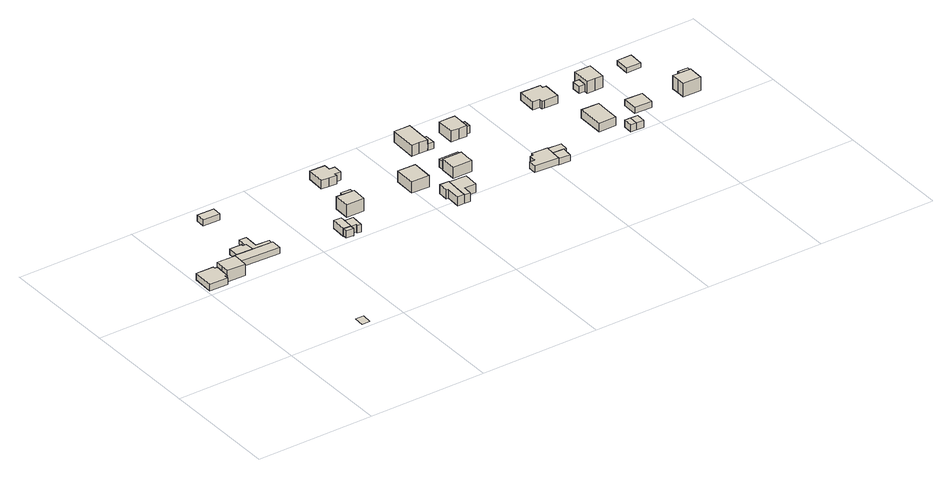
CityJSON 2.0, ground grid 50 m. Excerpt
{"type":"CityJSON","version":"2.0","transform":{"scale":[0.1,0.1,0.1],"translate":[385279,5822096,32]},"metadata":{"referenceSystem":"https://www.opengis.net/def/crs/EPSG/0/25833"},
"CityObjects":{
"building1":{"type":"Building","attributes":{"Gemeindeschluessel":"11000004","BezugspunktDach":"2200","function":"31001_1000","measuredHeight":2.81,"storeysAboveGround":1},"address":[{"country":"Germany","locality":"Berlin","thoroughfareNumber":"197 (99)","thoroughfareName":"Heckerdamm"}],"geometry":[{"type":"Solid","lod":"1","boundaries":[[[[0,1,2,3,4,5,6,7]],[[8,9,10,11,12,13,14,15]],[[8,15,7,6]],[[9,8,6,5]],[[10,9,5,4]],[[11,10,4,3]],[[12,11,3,2]],[[13,12,2,1]],[[14,13,1,0]],[[15,14,0,7]]]]}]},
"building2":{"type":"Building","attributes":{"Gemeindeschluessel":"11000004","BezugspunktDach":"2200","function":"31001_1010","measuredHeight":5.56,"storeysAboveGround":2},"address":[{"country":"Germany","locality":"Berlin","thoroughfareNumber":"197 (90)","thoroughfareName":"Heckerdamm"}],"geometry":[{"type":"Solid","lod":"1","boundaries":[[[[16,17,18,19,20,21]],[[22,23,24,25,26,27]],[[22,27,21,20]],[[23,22,20,19]],[[24,23,19,18]],[[25,24,18,17]],[[26,25,17,16]],[[27,26,16,21]]]]}]},
"building3":{"type":"Building","attributes":{"Gemeindeschluessel":"11000004","BezugspunktDach":"2200","function":"31001_1310","measuredHeight":0.054,"storeysAboveGround":1},"address":[{"country":"Germany","locality":"Berlin","thoroughfareNumber":"195","thoroughfareName":"Heckerdamm"}],"geometry":[{"type":"MultiSurface","lod":"1","boundaries":[[[28,29,30,31]]]}]},
"building4":{"type":"Building","attributes":{"Gemeindeschluessel":"11000004","BezugspunktDach":"2200","function":"31001_2143","measuredHeight":2.45,"storeysAboveGround":1},"address":[{"country":"Germany","locality":"Berlin","thoroughfareNumber":"197 (92)","thoroughfareName":"Heckerdamm"}],"geometry":[{"type":"Solid","lod":"1","boundaries":[[[[32,33,34,35,36,37]],[[38,39,40,41,42,43]],[[38,43,37,36]],[[39,38,36,35]],[[40,39,35,34]],[[41,40,34,33]],[[42,41,33,32]],[[43,42,32,37]]]]}]},
"building5":{"type":"Building","attributes":{"Gemeindeschluessel":"11000004","BezugspunktDach":"2200","function":"31001_2143","measuredHeight":2.55,"storeysAboveGround":1},"address":[{"country":"Germany","locality":"Berlin","thoroughfareNumber":"197 (91)","thoroughfareName":"Heckerdamm"}],"geometry":[{"type":"Solid","lod":"1","boundaries":[[[[44,45,32,37,46,47]],[[48,49,50,51,52,53]],[[48,53,47,46]],[[49,48,46,37]],[[50,49,37,32]],[[51,50,32,45]],[[52,51,45,44]],[[53,52,44,47]]]]}]},
"building6":{"type":"Building","attributes":{"Gemeindeschluessel":"11000004","BezugspunktDach":"2200","function":"31001_1000","measuredHeight":1.75,"storeysAboveGround":1},"address":[{"country":"Germany","locality":"Berlin","thoroughfareNumber":"197 (100)","thoroughfareName":"Heckerdamm"}],"geometry":[{"type":"Solid","lod":"1","boundaries":[[[[54,55,56,57,58,59,60]],[[41,61,62,63,64,65,42]],[[41,42,60,59]],[[61,41,59,58]],[[62,61,58,57]],[[63,62,57,56]],[[64,63,56,55]],[[65,64,55,54]],[[42,65,54,60]]]]}]},
"building7":{"type":"Building","attributes":{"Gemeindeschluessel":"11000004","BezugspunktDach":"2200","function":"31001_2143","measuredHeight":2.64,"storeysAboveGround":1},"address":[{"country":"Germany","locality":"Berlin","thoroughfareNumber":"197 (29)","thoroughfareName":"Heckerdamm"}],"geometry":[{"type":"Solid","lod":"1","boundaries":[[[[66,67,68,69]],[[70,71,72,73]],[[70,73,69,68]],[[71,70,68,67]],[[72,71,67,66]],[[73,72,66,69]]]]}]},
"building8":{"type":"Building","attributes":{"Gemeindeschluessel":"11000004","function":"31001_2143"},"address":[{"country":"Germany","locality":"Berlin","thoroughfareNumber":"197 (89)","thoroughfareName":"Heckerdamm"}],"children":["building8-1","building8-2"]},
"building8-1":{"type":"BuildingPart","attributes":{"BezugspunktDach":"2200","measuredHeight":3.36,"storeysAboveGround":1},"parents":["building8"],"geometry":[{"type":"MultiSurface","lod":"1","boundaries":[[[74,75,76,77,78,79,80]],[[81,82,83,84,85,86,87]],[[81,87,80,79]],[[82,81,79,78]],[[83,82,78,77]],[[84,83,77,76]],[[85,84,76,75]],[[86,85,88,89]],[[87,86,74,89,90,80]],[[89,88,75,74]],[[80,90,89,74]]]}]},
"building8-2":{"type":"BuildingPart","attributes":{"BezugspunktDach":"2200","measuredHeight":3.07,"storeysAboveGround":1},"parents":["building8"],"geometry":[{"type":"Solid","lod":"1","boundaries":[[[[75,74,80,91]],[[90,89,88,92]],[[90,92,91,80]],[[92,88,75,91]],[[89,90,80,74]],[[88,89,74,75]]]]}]},
"building9":{"type":"Building","attributes":{"Gemeindeschluessel":"11000004","BezugspunktDach":"2200","function":"31001_2143","measuredHeight":3.18,"storeysAboveGround":1},"address":[{"country":"Germany","locality":"Berlin","thoroughfareNumber":"197 (88)","thoroughfareName":"Heckerdamm"}],"geometry":[{"type":"Solid","lod":"1","boundaries":[[[[93,94,95,96,77,76]],[[97,98,99,100,101,102]],[[97,102,76,77]],[[98,97,77,96]],[[99,98,96,95]],[[100,99,95,94]],[[101,100,94,93]],[[102,101,93,76]]]]}]},
"building10":{"type":"Building","attributes":{"Gemeindeschluessel":"11000004","function":"31001_1010"},"address":[{"country":"Germany","locality":"Berlin","thoroughfareNumber":"197 (87)","thoroughfareName":"Heckerdamm"}],"children":["building10-1","building10-2"]},
"building10-1":{"type":"BuildingPart","attributes":{"BezugspunktDach":"2200","measuredHeight":6.13,"storeysAboveGround":1},"parents":["building10"],"geometry":[{"type":"MultiSurface","lod":"1","boundaries":[[[103,104,105,106]],[[107,108,109,110]],[[107,110,106,105]],[[108,111,112,113,107,105,104]],[[109,108,104,103]],[[110,109,103,106]],[[113,112,111,108]]]}]},
"building10-2":{"type":"BuildingPart","attributes":{"BezugspunktDach":"2200","measuredHeight":4.34,"storeysAboveGround":1},"parents":["building10"],"geometry":[{"type":"Solid","lod":"1","boundaries":[[[[111,114,115,112]],[[116,117,108,113]],[[116,113,112,115]],[[117,116,115,114]],[[108,117,114,111]],[[113,108,111,112]]]]}]},
"building11":{"type":"Building","attributes":{"Gemeindeschluessel":"11000004","BezugspunktDach":"2200","function":"31001_1010","measuredHeight":5.26,"storeysAboveGround":1},"address":[{"country":"Germany","locality":"Berlin","thoroughfareNumber":"197 (32)","thoroughfareName":"Heckerdamm"}],"geometry":[{"type":"Solid","lod":"1","boundaries":[[[[118,119,120,121,122,123,124,125,126]],[[127,128,129,130,131,132,133,134,135]],[[127,135,126,125]],[[128,127,125,124]],[[129,128,124,123]],[[130,129,123,122]],[[131,130,122,121]],[[132,131,121,120]],[[133,132,120,119]],[[134,133,119,118]],[[135,134,118,126]]]]}]},
"building12":{"type":"Building","attributes":{"Gemeindeschluessel":"11000004","BezugspunktDach":"2200","function":"31001_1010","measuredHeight":5.76,"storeysAboveGround":1},"address":[{"country":"Germany","locality":"Berlin","thoroughfareNumber":"197 (86)","thoroughfareName":"Heckerdamm"}],"geometry":[{"type":"Solid","lod":"1","boundaries":[[[[136,137,138,139,140]],[[141,142,143,144,145]],[[141,145,140,139]],[[142,141,139,138]],[[143,142,138,137]],[[144,143,137,136]],[[145,144,136,140]]]]}]},
"building13":{"type":"Building","attributes":{"Gemeindeschluessel":"11000004","BezugspunktDach":"2200","function":"31001_2143","measuredHeight":3.78,"storeysAboveGround":1},"address":[{"country":"Germany","locality":"Berlin","thoroughfareNumber":"197 (85)","thoroughfareName":"Heckerdamm"}],"geometry":[{"type":"Solid","lod":"1","boundaries":[[[[146,147,148,149,150,151]],[[152,153,154,155,156,157]],[[152,157,151,150]],[[153,152,150,149]],[[154,153,149,148]],[[155,154,148,147]],[[156,155,147,146]],[[157,156,146,151]]]]}]},
"building14":{"type":"Building","attributes":{"Gemeindeschluessel":"11000004","BezugspunktDach":"2200","function":"31001_2143","measuredHeight":3.56,"storeysAboveGround":1},"address":[{"country":"Germany","locality":"Berlin","thoroughfareNumber":"197 (84)","thoroughfareName":"Heckerdamm"}],"geometry":[{"type":"Solid","lod":"1","boundaries":[[[[158,159,160,161,162,163]],[[153,164,165,166,167,154]],[[153,154,163,162]],[[164,153,162,161]],[[165,164,161,160]],[[166,165,160,159]],[[167,166,159,158]],[[154,167,158,163]]]]}]},
"building15":{"type":"Building","attributes":{"Gemeindeschluessel":"11000004","function":"31001_1010"},"address":[{"country":"Germany","locality":"Berlin","thoroughfareNumber":"197 (83)","thoroughfareName":"Heckerdamm"}],"children":["building15-1","building15-2"]},
"building15-1":{"type":"BuildingPart","attributes":{"BezugspunktDach":"2200","measuredHeight":5.01,"storeysAboveGround":2},"parents":["building15"],"geometry":[{"type":"MultiSurface","lod":"1","boundaries":[[[168,169,170,171,172]],[[173,174,175,176,177]],[[173,177,172,171]],[[178,179,171,170]],[[174,173,180,181]],[[175,174,170,169]],[[176,175,169,168]],[[177,176,168,172]],[[181,180,179,178]]]}]},
"building15-2":{"type":"BuildingPart","attributes":{"BezugspunktDach":"2200","measuredHeight":4.46,"storeysAboveGround":2},"parents":["building15"],"geometry":[{"type":"Solid","lod":"1","boundaries":[[[[178,182,183,179]],[[184,185,181,180]],[[184,180,179,183]],[[185,184,183,182]],[[181,185,182,178]],[[181,178,179,180]]]]}]},
"building16":{"type":"Building","attributes":{"Gemeindeschluessel":"11000004","function":"31001_1010"},"address":[{"country":"Germany","locality":"Berlin","thoroughfareNumber":"197 (37)","thoroughfareName":"Heckerdamm"}],"children":["building16-1","building16-2"]},
"building16-1":{"type":"BuildingPart","attributes":{"BezugspunktDach":"2200","measuredHeight":5.18,"storeysAboveGround":2},"parents":["building16"],"geometry":[{"type":"MultiSurface","lod":"1","boundaries":[[[186,187,188,189,190,191,192]],[[193,194,195,196,197,198,199]],[[193,199,192,191]],[[194,193,191,190]],[[195,194,190,189]],[[196,195,189,188]],[[200,201,202,203,204,197,196,188,187]],[[198,197,187,186]],[[199,198,186,192]],[[204,203,202,201,200]]]}]},
"building16-2":{"type":"BuildingPart","attributes":{"BezugspunktDach":"2200","measuredHeight":3.64,"storeysAboveGround":2},"parents":["building16"],"geometry":[{"type":"MultiSurface","lod":"1","boundaries":[[[205,206,201,200]],[[202,207,208,203]],[[207,202,201,206]],[[208,207,206,205]],[[203,208,205,200]],[[202,203,209,200,201]]]}]},
"building17":{"type":"Building","attributes":{"Gemeindeschluessel":"11000004","function":"31001_1010"},"address":[{"country":"Germany","locality":"Berlin","thoroughfareNumber":"197 (39)","thoroughfareName":"Heckerdamm"}],"children":["building17-1","building17-2"]},
"building17-1":{"type":"BuildingPart","attributes":{"BezugspunktDach":"2200","measuredHeight":5.28,"storeysAboveGround":2},"parents":["building17"],"geometry":[{"type":"MultiSurface","lod":"1","boundaries":[[[210,211,212,213,214,215,216,217]],[[218,219,220,221,222,223,224,225]],[[218,225,217,216]],[[219,218,216,215]],[[220,219,215,214]],[[221,220,214,213]],[[226,227,213,212]],[[222,221,228,229,230]],[[223,222,212,211],[231,232,226,230]],[[224,223,211,210]],[[225,224,210,217]],[[230,229,228,227,226]],[[226,232,231,230]]]}]},
"building17-2":{"type":"BuildingPart","attributes":{"BezugspunktDach":"2200","measuredHeight":3.12,"storeysAboveGround":2},"parents":["building17"],"geometry":[{"type":"MultiSurface","lod":"1","boundaries":[[[233,234,227,232]],[[229,235,236,231]],[[235,229,227,234]],[[236,235,234,233]],[[231,236,233,232]],[[230,226,227,229]],[[231,232,226,230]]]}]},
"building18":{"type":"Building","attributes":{"Gemeindeschluessel":"11000004","BezugspunktDach":"2200","function":"31001_2143","measuredHeight":2.84,"storeysAboveGround":1},"address":[{"country":"Germany","locality":"Berlin","thoroughfareNumber":"197 (82)","thoroughfareName":"Heckerdamm"}],"geometry":[{"type":"Solid","lod":"1","boundaries":[[[[237,238,239,240,241,242,243,244,245]],[[246,247,248,249,250,251,252,253,254]],[[246,254,245,244]],[[247,246,244,243]],[[248,247,243,242]],[[249,248,242,241]],[[250,249,241,240]],[[251,250,240,239]],[[252,251,239,238]],[[253,252,238,237]],[[254,253,237,245]]]]}]},
"building19":{"type":"Building","attributes":{"Gemeindeschluessel":"11000004","function":"31001_2143"},"address":[{"country":"Germany","locality":"Berlin","thoroughfareNumber":"197 (81)","thoroughfareName":"Heckerdamm"}],"children":["building19-1","building19-2"]},
"building19-1":{"type":"BuildingPart","attributes":{"BezugspunktDach":"2200","measuredHeight":2.64,"storeysAboveGround":1},"parents":["building19"],"geometry":[{"type":"Solid","lod":"1","boundaries":[[[[255,256,257,258]],[[259,260,261,262]],[[259,262,258,257]],[[261,260,256,255]],[[262,261,255,258]],[[257,256,260,259]]]]}]},
"building19-2":{"type":"BuildingPart","attributes":{"BezugspunktDach":"2200","measuredHeight":2.64,"storeysAboveGround":1},"parents":["building19"],"geometry":[{"type":"Solid","lod":"1","boundaries":[[[[256,263,264,265,257]],[[266,267,268,260,259]],[[266,259,257,265]],[[267,266,265,264]],[[268,267,264,263]],[[260,268,263,256]],[[256,257,259,260]]]]}]},
"building20":{"type":"Building","attributes":{"Gemeindeschluessel":"11000004","BezugspunktDach":"2200","function":"31001_1010","measuredHeight":5.07,"storeysAboveGround":1},"address":[{"country":"Germany","locality":"Berlin","thoroughfareNumber":"197 (45)","thoroughfareName":"Heckerdamm"}],"geometry":[{"type":"Solid","lod":"1","boundaries":[[[[269,270,271,272,273,274,275,276,277]],[[278,279,280,281,282,283,284,285,286]],[[278,286,277,276]],[[279,278,276,275]],[[280,279,275,274]],[[281,280,274,273]],[[282,281,273,272]],[[283,282,272,271]],[[284,283,271,270]],[[285,284,270,269]],[[286,285,269,277]]]]}]},
"building21":{"type":"Building","attributes":{"Gemeindeschluessel":"11000004","BezugspunktDach":"2200","function":"31001_1010","measuredHeight":4.53,"storeysAboveGround":1},"address":[{"country":"Germany","locality":"Berlin","thoroughfareNumber":"197 (79)","thoroughfareName":"Heckerdamm"}],"geometry":[{"type":"Solid","lod":"1","boundaries":[[[[287,288,289,290,291]],[[292,293,294,295,296]],[[292,296,291,290]],[[293,292,290,289]],[[294,293,289,288]],[[295,294,288,287]],[[296,295,287,291]]]]}]},
"building22":{"type":"Building","attributes":{"Gemeindeschluessel":"11000004","BezugspunktDach":"2200","function":"31001_2143","measuredHeight":3,"storeysAboveGround":1},"address":[{"country":"Germany","locality":"Berlin","thoroughfareNumber":"197 (80)","thoroughfareName":"Heckerdamm"}],"geometry":[{"type":"Solid","lod":"1","boundaries":[[[[297,298,299,300]],[[301,302,303,304]],[[301,304,300,299]],[[302,301,299,298]],[[303,302,298,297]],[[304,303,297,300]]]]}]},
"building23":{"type":"Building","attributes":{"Gemeindeschluessel":"11000004","BezugspunktDach":"2200","function":"31001_2143","measuredHeight":3.12,"storeysAboveGround":1},"address":[{"country":"Germany","locality":"Berlin","thoroughfareNumber":"197 (78)","thoroughfareName":"Heckerdamm"}],"geometry":[{"type":"Solid","lod":"1","boundaries":[[[[305,306,298,297]],[[307,308,309,310]],[[307,310,297,298]],[[308,307,298,306]],[[309,308,306,305]],[[310,309,305,297]]]]}]},
"building24":{"type":"Building","attributes":{"Gemeindeschluessel":"11000004","function":"31001_1010"},"address":[{"country":"Germany","locality":"Berlin","thoroughfareNumber":"197 (50)","thoroughfareName":"Heckerdamm"}],"children":["building24-1","building24-2"]},
"building24-1":{"type":"BuildingPart","attributes":{"BezugspunktDach":"2200","measuredHeight":5.72,"storeysAboveGround":2},"parents":["building24"],"geometry":[{"type":"Solid","lod":"1","boundaries":[[[[311,312,313,314,315,316]],[[317,318,319,320,321,322]],[[317,322,316,315],[323,324,325,326]],[[318,317,315,314]],[[319,318,314,313]],[[320,319,313,312]],[[321,320,312,311]],[[322,321,311,316]],[[325,324,323,326]]]]}]},
"building24-2":{"type":"BuildingPart","attributes":{"BezugspunktDach":"2200","measuredHeight":3.01,"storeysAboveGround":2},"parents":["building24"],"geometry":[{"type":"Solid","lod":"1","boundaries":[[[[326,325,327,328]],[[329,324,323,330]],[[329,330,328,327]],[[324,329,327,325]],[[330,323,326,328]],[[323,324,325,326]]]]}]},
"building25":{"type":"Building","attributes":{"Gemeindeschluessel":"11000004","BezugspunktDach":"2200","function":"31001_1010","measuredHeight":4.37,"storeysAboveGround":1},"address":[{"country":"Germany","locality":"Berlin","thoroughfareNumber":"197 (77)","thoroughfareName":"Heckerdamm"}],"geometry":[{"type":"Solid","lod":"1","boundaries":[[[[331,332,333,334,335]],[[336,337,338,339,340]],[[336,340,335,334]],[[337,336,334,333]],[[338,337,333,332]],[[339,338,332,331]],[[340,339,331,335]]]]}]},
"building26":{"type":"Building","attributes":{"Gemeindeschluessel":"11000004","BezugspunktDach":"2200","function":"31001_1010","measuredHeight":2.1,"storeysAboveGround":1},"address":[{"country":"Germany","locality":"Berlin","thoroughfareNumber":"197 (53)","thoroughfareName":"Heckerdamm"}],"geometry":[{"type":"Solid","lod":"1","boundaries":[[[[341,342,343,344]],[[345,346,347,348]],[[345,348,344,343]],[[346,345,343,342]],[[347,346,342,341]],[[348,347,341,344]]]]}]},
"building27":{"type":"Building","attributes":{"Gemeindeschluessel":"11000004","function":"31001_1010"},"address":[{"country":"Germany","locality":"Berlin","thoroughfareNumber":"197 (76)","thoroughfareName":"Heckerdamm"}],"children":["building27-1","building27-2"]},
"building27-1":{"type":"BuildingPart","attributes":{"BezugspunktDach":"2200","measuredHeight":6.19,"storeysAboveGround":2},"parents":["building27"],"geometry":[{"type":"MultiSurface","lod":"1","boundaries":[[[349,350,351,352,353,354,355]],[[356,357,358,359,360,361,362]],[[356,362,355,354]],[[357,356,354,353]],[[358,357,353,352]],[[363,364,352,351]],[[359,358,365,366]],[[360,359,351,350]],[[361,360,350,349]],[[362,361,349,355]],[[366,365,364,363]]]}]},
"building27-2":{"type":"BuildingPart","attributes":{"BezugspunktDach":"2200","measuredHeight":5.18,"storeysAboveGround":2},"parents":["building27"],"geometry":[{"type":"Solid","lod":"1","boundaries":[[[[363,367,368,364]],[[369,370,366,365]],[[369,365,364,368]],[[370,369,368,367]],[[366,370,367,363]],[[365,366,363,364]]]]}]}
},
"vertices":[
[87,520,38],[87,535,38],[96,534,38],[98,602,38],[87,601,38],[87,610,38],[13,612,38],[8,521,38],[13,612,10],[87,610,10],[87,601,10],[98,602,10],[96,534,10],[87,535,10],[87,520,10],[8,521,10],
[174,531,59],[176,565,59],[177,599,59],[98,602,59],[97,568,59],[96,534,59],[97,568,11],[98,602,11],[177,599,11],[176,565,11],[174,531,11],[96,534,11],
[356,10,18],[359,52,18],[324,52,18],[323,9,18],
[276,629,36],[276,668,36],[259,668,36],[260,676,36],[209,678,36],[208,632,36],[209,678,11],[260,676,11],[259,668,11],[276,668,11],[276,629,11],[208,632,11],
[362,580,36],[364,626,36],[186,632,36],[184,587,36],[186,632,10],[208,632,10],[276,629,10],[364,626,10],[362,580,10],[184,587,10],
[364,626,29],[365,651,29],[306,653,29],[308,715,29],[277,716,29],[276,668,29],[276,629,29],[277,716,11],[308,715,11],[306,653,11],[365,651,11],[364,626,11],
[313,887,39],[314,926,39],[241,928,39],[240,889,39],[241,928,13],[314,926,13],[313,887,13],[240,889,13],
[649,539,43],[649,521,43],[650,537,43],[652,583,43],[653,605,43],[620,607,43],[617,541,43],[620,607,9],[653,605,9],[652,583,9],[650,537,9],[649,521,9],[649,539,9],[617,541,9],[649,521,12],[649,539,12],[617,541,12],
[616,523,43],[616,523,12],
[670,536,43],[669,528,43],[686,527,43],[689,582,43],[652,583,11],[689,582,11],[686,527,11],[669,528,11],[670,536,11],[650,537,11],
[776,636,64],[779,701,64],[702,704,64],[700,637,64],[702,704,11],[779,701,11],[776,636,11],[700,637,11],[779,701,55],[736,703,55],[736,703,11],
[780,726,55],[737,728,55],[737,728,11],[780,726,11],
[767,842,48],[800,840,48],[800,852,48],[826,851,48],[827,890,48],[802,891,48],[803,918,48],[738,921,48],[734,844,48],[738,921,12],[803,918,12],[802,891,12],[827,890,12],[826,851,12],[800,852,12],[800,840,12],[767,842,12],[734,844,12],
[1060,628,61],[1061,673,61],[1063,718,61],[987,720,61],[984,630,61],[987,720,13],[1063,718,13],[1061,673,13],[1060,628,13],[984,630,13],
[1073,525,51],[1071,464,51],[1099,463,51],[1105,568,51],[1065,569,51],[1064,525,51],[1065,569,13],[1105,568,13],[1099,463,13],[1071,464,13],[1073,525,13],[1064,525,13],
[1126,462,49],[1128,501,49],[1177,499,49],[1180,565,49],[1105,568,49],[1099,463,49],[1180,565,13],[1177,499,13],[1128,501,13],[1126,462,13],
[1247,623,60],[1247,657,60],[1248,691,60],[1166,692,60],[1165,624,60],[1166,692,13],[1248,691,13],[1247,657,13],[1247,623,13],[1165,624,13],[1248,691,49],[1166,692,49],[1166,692,14],[1248,691,14],
[1248,713,49],[1166,714,49],[1166,714,14],[1248,713,14],
[1161,831,60],[1196,829,60],[1197,876,60],[1199,944,60],[1165,945,60],[1131,946,60],[1127,832,60],[1131,946,13],[1165,945,13],[1199,944,13],[1197,876,13],[1196,829,13],[1161,831,13],[1127,832,13],[1196,829,41],[1197,876,41],[1197,876,14],[1196,829,14],[1196,829,20],
[1223,828,41],[1224,875,41],[1224,875,14],[1223,828,14],[1196,829,34],
[1334,826,60],[1368,825,60],[1368,861,60],[1369,871,60],[1369,902,60],[1335,903,60],[1301,903,60],[1300,826,60],[1301,903,13],[1335,903,13],[1369,902,13],[1369,871,13],[1368,861,13],[1368,825,13],[1334,826,13],[1300,826,13],[1368,861,45],[1369,871,45],[1369,871,35],[1369,871,14],[1368,861,14],[1368,838,14],[1368,838,45],
[1390,837,45],[1390,870,45],[1390,870,14],[1390,837,14],
[1529,477,42],[1532,521,42],[1535,556,42],[1468,559,42],[1466,546,42],[1452,546,42],[1450,515,42],[1428,517,42],[1427,484,42],[1428,517,14],[1450,515,14],[1452,546,14],[1466,546,14],[1468,559,14],[1535,556,14],[1532,521,14],[1529,477,14],[1427,484,14],
[1578,474,39],[1582,519,39],[1532,521,39],[1529,477,39],[1532,521,12],[1582,519,12],[1578,474,12],[1529,477,12],
[1592,518,39],[1595,553,39],[1535,556,39],[1535,556,12],[1595,553,12],[1592,518,12],
[1696,829,47],[1696,815,47],[1708,815,47],[1765,813,47],[1767,890,47],[1752,891,47],[1752,906,47],[1668,908,47],[1666,830,47],[1668,908,14],[1752,906,14],[1752,891,14],[1767,890,14],[1765,813,14],[1708,815,14],[1696,815,14],[1696,829,14],[1666,830,14],
[1853,575,47],[1854,630,47],[1856,685,47],[1780,687,47],[1779,574,47],[1780,687,11],[1856,685,11],[1854,630,11],[1853,575,11],[1779,574,11],
[1898,509,39],[1900,549,39],[1875,550,39],[1873,510,39],[1875,550,9],[1900,549,9],[1898,509,9],[1873,510,9],
[1930,508,39],[1931,548,39],[1900,549,8],[1931,548,8],[1930,508,8],[1898,509,8],
[1928,809,62],[1962,809,62],[1963,890,62],[1928,890,62],[1894,890,62],[1893,809,62],[1894,890,11],[1928,890,11],[1963,890,11],[1962,809,11],[1928,809,11],[1893,809,11],[1893,824,13],[1894,862,13],[1894,862,43],[1893,824,43],
[1868,862,43],[1868,824,43],[1868,862,13],[1868,824,13],
[2031,599,36],[2033,663,36],[1995,664,36],[1957,666,36],[1955,601,36],[1957,666,10],[1995,664,10],[2033,663,10],[2031,599,10],[1955,601,10],
[2153,841,30],[2155,904,30],[2094,904,30],[2092,842,30],[2094,904,9],[2155,904,9],[2153,841,9],[2092,842,9],
[2243,592,65],[2244,625,65],[2245,658,65],[2203,659,65],[2168,660,65],[2168,627,65],[2167,593,65],[2168,627,7],[2168,660,7],[2203,659,7],[2245,658,7],[2244,625,7],[2243,592,7],[2167,593,7],[2245,658,60],[2203,659,60],[2203,659,8],[2245,658,8],
[2245,677,60],[2203,678,60],[2203,678,8],[2245,677,8]
]}
